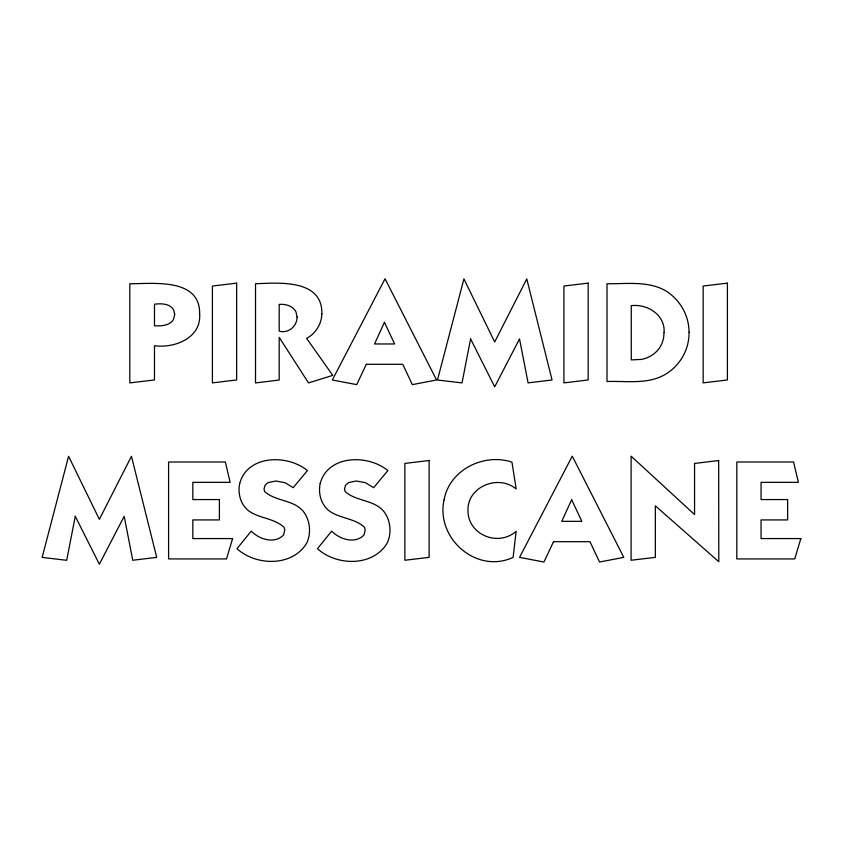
<?xml version="1.0" encoding="UTF-8"?>
<svg xmlns="http://www.w3.org/2000/svg" width="843" height="843" viewBox="0 0 843 843"><rect width="100%" height="100%" fill="white"/><g stroke="black" fill="none" stroke-linecap="round" stroke-linejoin="round"><path stroke-width="1.26" d="M199.643 313.807C201.477 338.032 174.754 348.412 154.48 345.725L154.48 379.972L129.811 382.88L129.811 283.764C153.004 283.785 200.223 277.642 199.643 313.807M664.084 332.427L663.567 338.243L661.997 343.501L659.395 348.17A28.377 28.377 0 0 1 641.123 359.434L631.259 359.908L631.259 305.672C647.276 303.67 665.317 314.882 664.084 332.427M444.103 499.773C435.452 538.045 476.411 574.378 513.113 557.402L516.158 531.269C498.192 547.233 467.739 534.694 467.97 510.489C467.191 486.59 498.445 473.956 516.158 489.003L511.954 462.133C483.966 452.796 449.456 469.762 444.103 499.773M689.047 332.29C689.353 349.202 680.238 365.388 665.759 374.092C648.088 384.84 626.57 380.762 607.013 381.531L607.013 283.764C629.732 283.986 657.119 279.454 674.6 297.927C683.778 306.936 689.037 319.423 689.047 332.29M239.749 483.366C237.378 494.209 241.066 506.506 250.951 512.386C261.383 518.55 275.145 518.856 284.038 527.318L284.776 529.962L283.617 534.831C274.913 544.43 259.117 539.351 251.235 531.122L236.988 548.698C256.135 566.117 292.616 566.907 306.81 542.955C311.478 532.628 310.098 519.678 302.89 510.847C292.953 499.646 275.461 501.311 264.734 491.638L264.007 489.13L265.018 485.326L268.063 482.596L275.766 480.995L284.987 482.67L293.195 487.675L307.421 470.552C287.642 454.261 247.61 454.63 239.749 483.366M320.214 483.366C317.853 494.209 321.541 506.506 331.415 512.386C341.858 518.55 355.609 518.856 364.503 527.318L365.24 529.962L364.081 534.831C355.377 544.43 339.581 539.351 331.699 531.122L317.453 548.698C336.599 566.117 373.08 566.907 387.274 542.955C391.953 532.628 390.562 519.678 383.354 510.847C373.417 499.646 355.936 501.311 345.209 491.638L344.471 489.13L345.482 485.326L348.538 482.596L356.231 480.995L365.451 482.67L373.66 487.675L387.885 470.552C368.106 454.261 328.075 454.63 320.214 483.366M321.868 313.817C321.583 324.007 315.661 333.628 306.62 338.359L332.753 375.377L308.517 382.933L279.191 337.326L279.191 380.024L255.513 382.933L255.513 283.764C278.432 282.837 322.679 278.875 321.868 313.817M297.063 317.031C297.231 326.136 288.148 333.954 279.191 331.109L279.191 304.397C285.64 303.891 292.763 305.83 296.009 311.91L297.063 317.031M75.259 516.306L66.692 560.3L42.15 557.392L68.578 456.305L99.358 519.351L131.445 456.305L156.714 557.36L132.751 560.258L124.184 516.306L99.358 564.22L75.259 516.306M470.594 338.918L462.027 382.912L437.485 380.014L463.913 278.928L494.693 341.963L526.78 278.928L552.049 379.972L528.087 382.88L519.52 338.918L494.693 386.832L470.594 338.918M174.691 314.355L173.532 319.392C169.506 325.904 161.298 326.062 154.48 325.809L154.48 304.218C161.255 303.332 169.822 303.427 173.742 310.045L174.691 314.355M232.615 538.572L226.514 558.92L168.579 558.92L168.579 461.996L225.355 461.996L230.15 482.344L192.826 482.344L192.826 499.572L219.401 499.572L219.401 519.92L192.826 519.92L192.826 538.572L232.615 538.572M800.85 538.572L794.749 558.92L736.814 558.92L736.814 461.996L793.59 461.996L798.384 482.344L761.06 482.344L761.06 499.572L787.636 499.572L787.636 519.92L761.06 519.92L761.06 538.572L800.85 538.572M384.44 322.332L374.545 343.955L394.608 343.955L384.44 322.332M571.649 499.72L561.765 521.343L581.828 521.343L571.649 499.72M366.305 364.302L356.726 384.629L332.332 379.993L385.04 278.78L436.579 379.993L412.332 384.629L402.754 364.302L366.305 364.302M553.524 541.691L543.946 562.018L519.551 557.371L572.26 456.168L623.799 557.371L599.552 562.018L589.974 541.691L553.524 541.691M718.658 460.541L694.558 463.45L694.558 514.557L631.101 456.168L631.101 560.258L655.348 557.36L655.348 505.853L718.805 561.733L718.658 460.541M236.651 283.132L212.404 286.03L212.404 382.88L236.651 379.972L236.651 283.132M588.161 283.132L563.914 286.03L563.914 382.88L588.161 379.972L588.161 283.132M727.404 283.132L703.157 286.03L703.157 382.88L727.404 379.972L727.404 283.132M429.119 460.51L404.872 463.418L404.872 560.258L429.119 557.36L429.119 460.51"/></g></svg>
